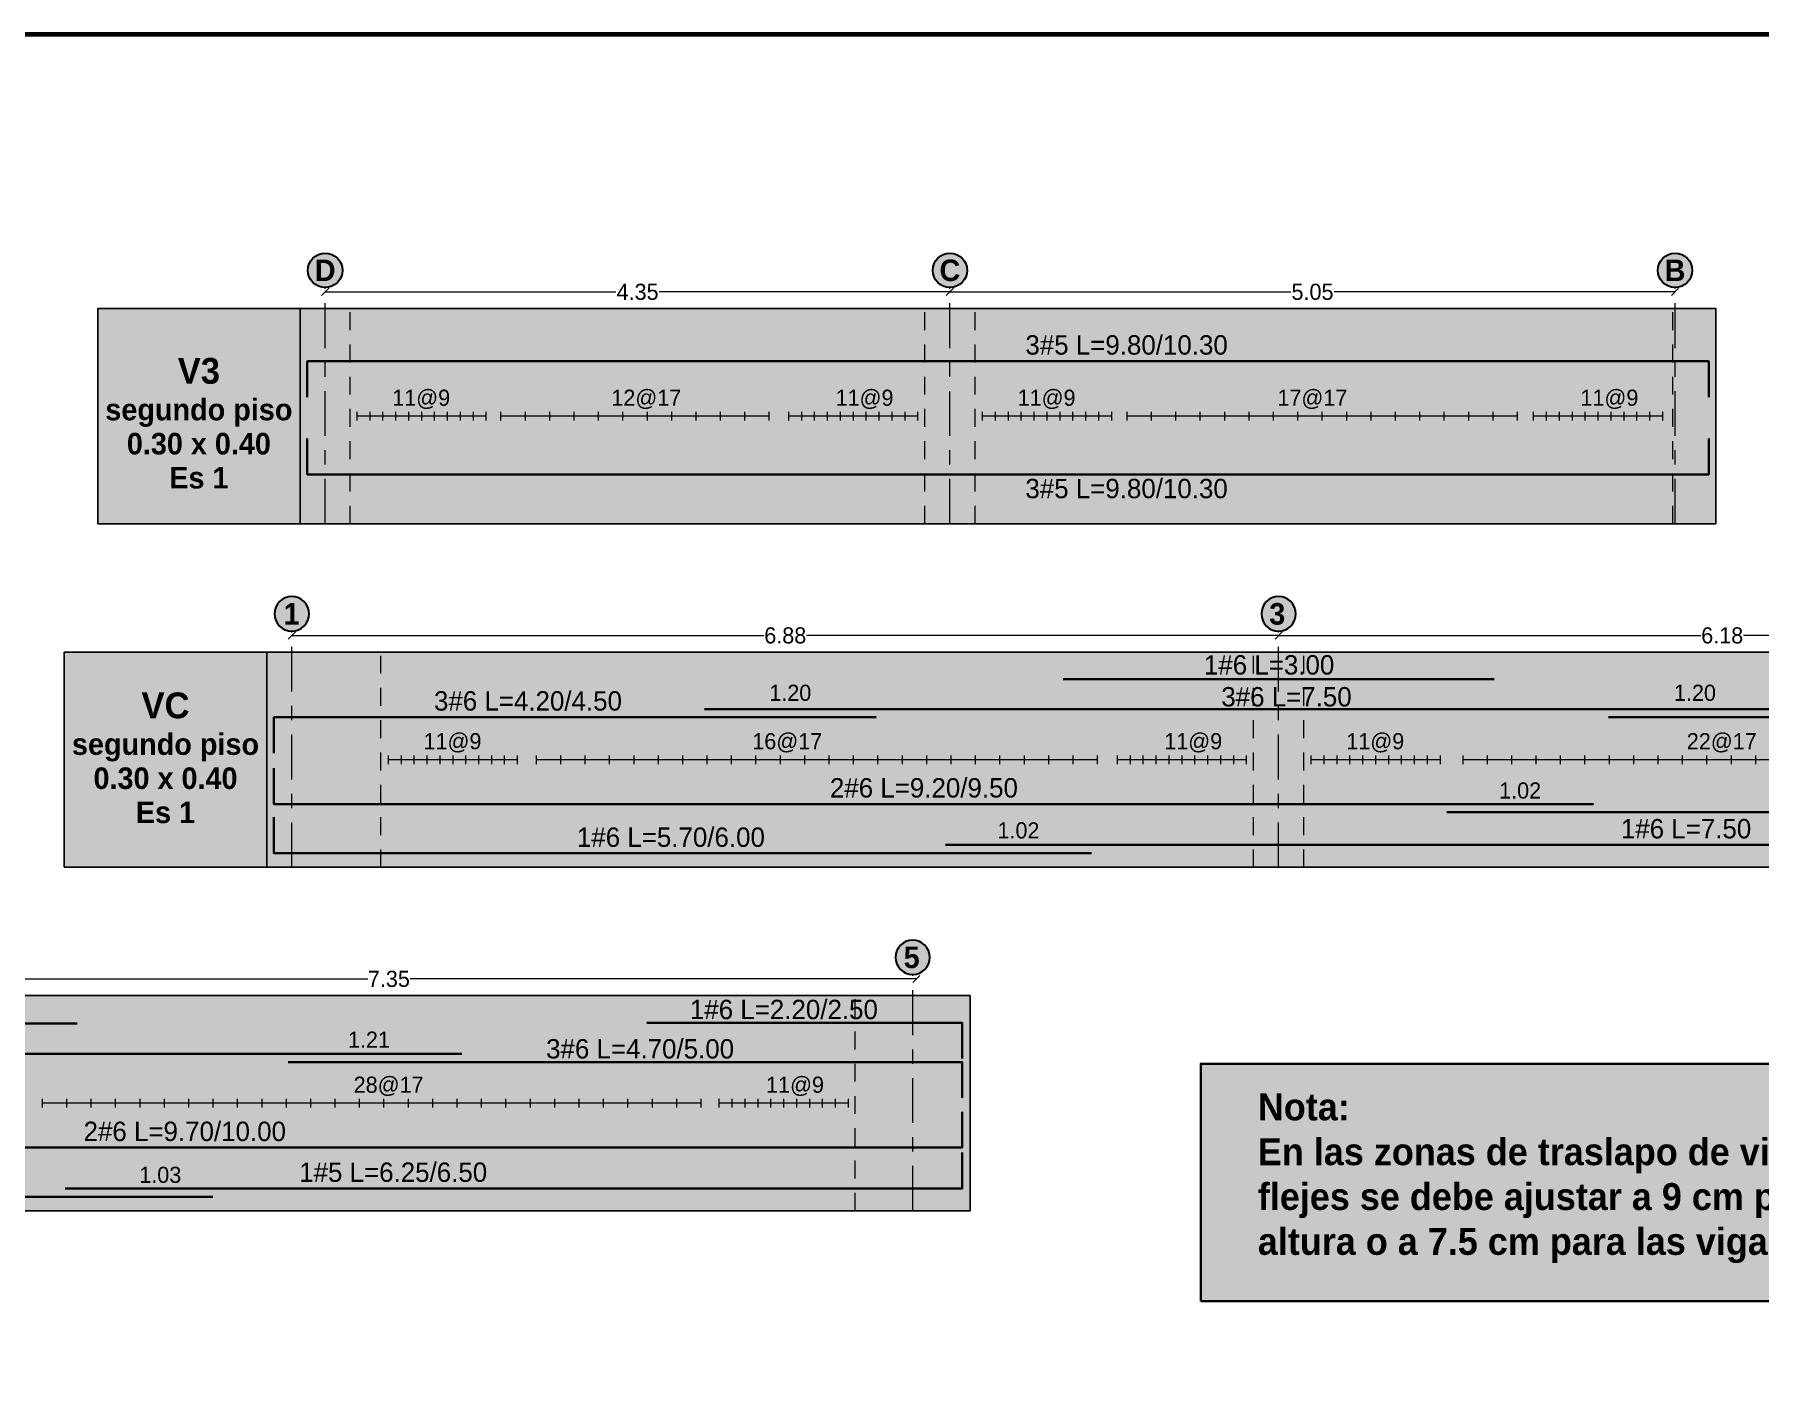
# Model space of a CAD drawing. Header units: metres. Extents: x 187 to 346, y 195 to 238.
# Drawn here: x 319.22 to 331.24, y 221.59 to 230.91 of the extents above; entities that cross this region are included whole.
import ezdxf
from ezdxf.enums import TextEntityAlignment as Align

# ---------------------------------------------------------------- set-up
doc = ezdxf.new("R2010")
doc.units = ezdxf.units.M
doc.linetypes.add('CENTER', pattern=[2, 1.25, -0.25, 0.25, -0.25])
doc.linetypes.add('HIDDEN', pattern=[0.375, 0.25, -0.125])
for name, color, linetype, lineweight, true_color in [('Achu-Sombra 3', 9, 'Continuous', 13, 0xc9c9c9), ('Achu-Sombra 4', 254, 'Continuous', 13, 0xe0e0e0), ('Achu-Sombra 5', 254, 'Continuous', 13, 0xe8e8e8)]:
    doc.layers.add(name, color=color, linetype=linetype, lineweight=lineweight, true_color=true_color)
for name, color, linetype, lineweight in [('Tex-Cuadros', 24, 'Continuous', 35), ('Tex-Tex', 8, 'Continuous', 25), ('¡Despiece-Cotas', 13, 'Continuous', 25), ('¡Despiece-Ejes-Linea', 30, 'CENTER', 9), ('¡Despiece-Estribos', 1, 'Continuous', 13), ('¡Despiece-Nudos', 7, 'HIDDEN', 9), ('¡Despiece-Refuerzo 1', 144, 'Continuous', 35), ('¡Despiece-T-refuerzo', 8, 'Continuous', 25), ('¡Despiece-Título', 7, 'Continuous', 25), ('¡Despiece-Vigas', 8, 'Continuous', 25), ('¡Ejes-Etiqueta', 1, 'Continuous', 30), ('¡Ejes-Linea', 8, 'CENTER', 9), ('¡Ejes-Texto', 7, 'Continuous', 25), ('¡Margen', 152, 'Continuous', 80)]:
    doc.layers.add(name, color=color, linetype=linetype, lineweight=lineweight)
doc.styles.add('Century Gothic', font='GOTHIC.TTF')
doc.styles.add('Century Gothic Gordas', font='GOTHICB.TTF')
doc.styles.add('Cotas', font='GOTHIC.TTF')
doc.dimstyles.new('NINGUNA', dxfattribs={"dimtxt": 0.1125, "dimasz": 0.065, "dimexe": 0.025, "dimexo": 0.075, "dimgap": 0.005, "dimtad": 0, "dimtoh": 1, "dimzin": 4, "dimdsep": 46, "dimtxsty": 'Cotas', "dimblk": 'OBLIQUE', "dimcen": 0, "dimse1": 1, "dimse2": 1, "dimclrd": 256, "dimclre": 256, "dimclrt": 256, "dimadec": 1, "dimazin": 0, "dimtfac": 1.333333, "dimtix": 1, "dimtofl": 0, "dimtmove": 2, "dimatfit": 0, "dimfxl": 1, "dimtolj": 1, "dimtzin": 0, "dimlwd": 9, "dimlwe": 9, "dimarcsym": 0})

# ---------------------------------------------------------------- blocks, each defined once
blk = doc.blocks.new('*U12')
blk.add_solid([(0, 0), (0.525, 0), (0, -2.25), (0.525, -2.25)])
blk = doc.blocks.new('*U27')
blk.add_solid([(0, 0), (6.005, 0), (0, -2.25), (6.005, -2.25)])
blk = doc.blocks.new('*U24')
blk.add_solid([(0, 0), (0.45, 0), (0, -2.25), (0.45, -2.25)])
blk = doc.blocks.new('*U7')
blk.add_solid([(0, 0), (2.115, 0), (0, -2.25), (2.115, -2.25)])
blk = doc.blocks.new('*U28')
blk.add_solid([(0, 0), (7.295, 0), (0, -2.25), (7.295, -2.25)])
blk = doc.blocks.new('Fleje despiece')
at = {"layer": '¡Despiece-Estribos'}
blk.add_line((0, 0.045375), (0, -0.045375), dxfattribs=at)
blk = doc.blocks.new('*U179')
at = {"layer": '¡Despiece-Estribos', "xscale": 0.6666666666666665, "yscale": 0.6666666666666665, "zscale": 0.6666666666666665}
blk.add_blockref('Fleje despiece', (0, 0), dxfattribs=at)
blk = doc.blocks.new('*U180')
at = {"layer": '¡Despiece-Estribos', "color": 0, "linetype": 'ByBlock', "lineweight": -2, "transparency": 16777216}
for p in [(0, 0), (0.09, 0), (0.18, 0), (0.27, 0), (0.36, 0), (0.45, 0), (0.54, 0), (0.63, 0), (0.72, 0), (0.81, 0), (0.9, 0)]:
    blk.add_blockref('*U179', p, dxfattribs=at)
blk = doc.blocks.new('*U181')
at = {"layer": '¡Despiece-Estribos', "xscale": 0.6666666666666665, "yscale": 0.6666666666666665, "zscale": 0.6666666666666665}
blk.add_blockref('Fleje despiece', (0, 0), dxfattribs=at)
blk = doc.blocks.new('*U182')
at = {"layer": '¡Despiece-Estribos', "color": 0, "linetype": 'ByBlock', "lineweight": -2, "transparency": 16777216}
for p in [(0, 0), (0.17, 0), (0.34, 0), (0.51, 0), (0.68, 0), (0.85, 0), (1.02, 0), (1.19, 0), (1.36, 0), (1.53, 0), (1.7, 0), (1.87, 0), (2.04, 0), (2.21, 0), (2.38, 0), (2.55, 0), (2.72, 0)]:
    blk.add_blockref('*U181', p, dxfattribs=at)
blk = doc.blocks.new('_Oblique')
at = {"color": 0, "linetype": 'ByBlock', "lineweight": -2}
blk.add_line((-0.5, -0.5), (0.5, 0.5), dxfattribs=at)
blk = doc.blocks.new('*D429')
at = {"layer": 'Defpoints', "color": 0, "transparency": 16777216}
for p in [(325.6, 229.148), (330.653, 229.148), (330.653, 229.118)]:
    blk.add_point(p, dxfattribs=at)
at = {"layer": '¡Despiece-Cotas', "lineweight": 9, "transparency": 16777216}
for p, q in [((325.6, 229.118), (327.977, 229.118)), ((330.653, 229.118), (328.277, 229.118))]:
    blk.add_line(p, q, dxfattribs=at)
at = {"layer": '¡Despiece-Cotas', "lineweight": 9, "transparency": 16777216, "xscale": 0.05, "yscale": 0.05, "zscale": 0.05, "rotation": 180}
blk.add_blockref('_Oblique', (325.6, 229.118), dxfattribs=at)
at = {"layer": '¡Despiece-Cotas', "lineweight": 9, "transparency": 16777216, "xscale": 0.05, "yscale": 0.05, "zscale": 0.05}
blk.add_blockref('_Oblique', (330.653, 229.118), dxfattribs=at)
at = {"layer": '¡Despiece-Cotas', "transparency": 16777216, "insert": (328.127, 229.118), "char_height": 0.1125, "attachment_point": 5, "style": 'Cotas'}
blk.add_mtext('\\A1;5.05', dxfattribs=at)
blk = doc.blocks.new('Etiqueta Ejes')
at = {"layer": '¡Ejes-Etiqueta', "true_color": 0xe0e0e0}
h = blk.add_hatch(color=254, dxfattribs=at)
h.dxf.hatch_style = 1
edge = h.paths.add_edge_path()
edge.add_arc((0, 0), 0.12, 0, 360)
at = {"layer": '¡Ejes-Etiqueta'}
blk.add_circle((0, 0), 0.12, dxfattribs=at)
blk = doc.blocks.new('*U183')
at = {"layer": '¡Despiece-Estribos', "xscale": 0.6666666666666665, "yscale": 0.6666666666666665, "zscale": 0.6666666666666665}
blk.add_blockref('Fleje despiece', (0, 0), dxfattribs=at)
blk = doc.blocks.new('*U184')
at = {"layer": '¡Despiece-Estribos', "color": 0, "linetype": 'ByBlock', "lineweight": -2, "transparency": 16777216}
for p in [(0, 0), (0.09, 0), (0.18, 0), (0.27, 0), (0.36, 0), (0.45, 0), (0.54, 0), (0.63, 0), (0.72, 0), (0.81, 0), (0.9, 0)]:
    blk.add_blockref('*U183', p, dxfattribs=at)
blk = doc.blocks.new('*U21')
blk.add_solid([(0, 0), (8.741, 0), (0, -2.25), (8.741, -2.25)])
blk = doc.blocks.new('*U13')
blk.add_solid([(0, 0), (9.978, 0), (0, -2.25), (9.978, -2.25)])
blk = doc.blocks.new('*U20')
blk.add_solid([(0, 0), (1.194, 0), (0, -2.25), (1.194, -2.25)])
blk = doc.blocks.new('*D414')
at = {"layer": 'Defpoints', "color": 0, "transparency": 16777216}
for p in [(327.891, 226.754), (334.073, 226.754), (334.073, 226.723)]:
    blk.add_point(p, dxfattribs=at)
at = {"layer": '¡Despiece-Cotas', "lineweight": 9, "transparency": 16777216}
for p, q in [((327.891, 226.723), (330.833, 226.723)), ((334.073, 226.723), (331.131, 226.723))]:
    blk.add_line(p, q, dxfattribs=at)
at = {"layer": '¡Despiece-Cotas', "lineweight": 9, "transparency": 16777216, "xscale": 0.05, "yscale": 0.05, "zscale": 0.05, "rotation": 180}
blk.add_blockref('_Oblique', (327.891, 226.723), dxfattribs=at)
at = {"layer": '¡Despiece-Cotas', "lineweight": 9, "transparency": 16777216, "xscale": 0.05, "yscale": 0.05, "zscale": 0.05}
blk.add_blockref('_Oblique', (334.073, 226.723), dxfattribs=at)
at = {"layer": '¡Despiece-Cotas', "transparency": 16777216, "insert": (330.982, 226.723), "char_height": 0.1125, "attachment_point": 5, "style": 'Cotas'}
blk.add_mtext('\\A1;6.18', dxfattribs=at)
blk = doc.blocks.new('*D415')
at = {"layer": 'Defpoints', "color": 0, "transparency": 16777216}
for p in [(321.015, 226.754), (321.015, 226.723), (327.891, 226.754)]:
    blk.add_point(p, dxfattribs=at)
at = {"layer": '¡Despiece-Cotas', "lineweight": 9, "transparency": 16777216}
for p, q in [((321.015, 226.723), (324.304, 226.723)), ((327.891, 226.723), (324.602, 226.723))]:
    blk.add_line(p, q, dxfattribs=at)
at = {"layer": '¡Despiece-Cotas', "lineweight": 9, "transparency": 16777216, "xscale": 0.05, "yscale": 0.05, "zscale": 0.05, "rotation": 180}
blk.add_blockref('_Oblique', (321.015, 226.723), dxfattribs=at)
at = {"layer": '¡Despiece-Cotas', "lineweight": 9, "transparency": 16777216, "xscale": 0.05, "yscale": 0.05, "zscale": 0.05}
blk.add_blockref('_Oblique', (327.891, 226.723), dxfattribs=at)
at = {"layer": '¡Despiece-Cotas', "transparency": 16777216, "insert": (324.453, 226.723), "char_height": 0.1125, "attachment_point": 5, "style": 'Cotas'}
blk.add_mtext('\\A1;6.88', dxfattribs=at)
blk = doc.blocks.new('*D416')
at = {"layer": 'Defpoints', "color": 0, "transparency": 16777216}
for p in [(323.891, 226.323), (323.891, 226.21), (325.086, 226.154)]:
    blk.add_point(p, dxfattribs=at)
at = {"layer": '¡Despiece-Cotas', "transparency": 16777216, "insert": (324.488, 226.323), "char_height": 0.1125, "attachment_point": 5, "style": 'Cotas'}
blk.add_mtext('\\A1;1.20', dxfattribs=at)
blk = doc.blocks.new('*D418')
at = {"layer": 'Defpoints', "color": 0, "transparency": 16777216}
for p in [(325.569, 225.263), (326.587, 225.364), (326.587, 225.206)]:
    blk.add_point(p, dxfattribs=at)
at = {"layer": '¡Despiece-Cotas', "transparency": 16777216, "insert": (326.078, 225.364), "char_height": 0.1125, "attachment_point": 5, "style": 'Cotas'}
blk.add_mtext('\\A1;1.02', dxfattribs=at)
blk = doc.blocks.new('*D421')
at = {"layer": 'Defpoints', "color": 0, "transparency": 16777216}
for p in [(329.063, 225.642), (330.086, 225.548), (329.063, 225.491)]:
    blk.add_point(p, dxfattribs=at)
at = {"layer": '¡Despiece-Cotas', "transparency": 16777216, "insert": (329.574, 225.642), "char_height": 0.1125, "attachment_point": 5, "style": 'Cotas'}
blk.add_mtext('\\A1;1.02', dxfattribs=at)
blk = doc.blocks.new('*D422')
at = {"layer": 'Defpoints', "color": 0, "transparency": 16777216}
for p in [(331.394, 226.323), (330.189, 226.154), (331.394, 226.21)]:
    blk.add_point(p, dxfattribs=at)
at = {"layer": '¡Despiece-Cotas', "transparency": 16777216, "insert": (330.792, 226.323), "char_height": 0.1125, "attachment_point": 5, "style": 'Cotas'}
blk.add_mtext('\\A1;1.20', dxfattribs=at)
blk = doc.blocks.new('*D425')
at = {"layer": 'Defpoints', "color": 0, "transparency": 16777216}
for p in [(325.6, 229.118), (321.247, 229.002), (325.6, 229.002)]:
    blk.add_point(p, dxfattribs=at)
at = {"layer": '¡Despiece-Cotas', "lineweight": 9, "transparency": 16777216}
for p, q in [((321.247, 229.118), (323.272, 229.118)), ((325.6, 229.118), (323.575, 229.118))]:
    blk.add_line(p, q, dxfattribs=at)
at = {"layer": '¡Despiece-Cotas', "lineweight": 9, "transparency": 16777216, "xscale": 0.05, "yscale": 0.05, "zscale": 0.05, "rotation": 180}
blk.add_blockref('_Oblique', (321.247, 229.118), dxfattribs=at)
at = {"layer": '¡Despiece-Cotas', "lineweight": 9, "transparency": 16777216, "xscale": 0.05, "yscale": 0.05, "zscale": 0.05}
blk.add_blockref('_Oblique', (325.6, 229.118), dxfattribs=at)
at = {"layer": '¡Despiece-Cotas', "transparency": 16777216, "insert": (323.424, 229.118), "char_height": 0.1125, "attachment_point": 5, "style": 'Cotas'}
blk.add_mtext('\\A1;4.35', dxfattribs=at)
blk = doc.blocks.new('*U199')
at = {"layer": '¡Despiece-Estribos', "xscale": 0.6666666666666665, "yscale": 0.6666666666666665, "zscale": 0.6666666666666665}
blk.add_blockref('Fleje despiece', (0, 0), dxfattribs=at)
blk = doc.blocks.new('*U200')
at = {"layer": '¡Despiece-Estribos', "color": 0, "linetype": 'ByBlock', "lineweight": -2, "transparency": 16777216}
for p in [(0, 0), (0.09, 0), (0.18, 0), (0.27, 0), (0.36, 0), (0.45, 0), (0.54, 0), (0.63, 0), (0.72, 0), (0.81, 0), (0.9, 0)]:
    blk.add_blockref('*U199', p, dxfattribs=at)
blk = doc.blocks.new('*U201')
at = {"layer": '¡Despiece-Estribos', "xscale": 0.6666666666666665, "yscale": 0.6666666666666665, "zscale": 0.6666666666666665}
blk.add_blockref('Fleje despiece', (0, 0), dxfattribs=at)
blk = doc.blocks.new('*U202')
at = {"layer": '¡Despiece-Estribos', "color": 0, "linetype": 'ByBlock', "lineweight": -2, "transparency": 16777216}
for p in [(0, 0), (0.09, 0), (0.18, 0), (0.27, 0), (0.36, 0), (0.45, 0), (0.54, 0), (0.63, 0), (0.72, 0), (0.81, 0), (0.9, 0)]:
    blk.add_blockref('*U201', p, dxfattribs=at)
blk = doc.blocks.new('*U191')
at = {"layer": '¡Despiece-Estribos', "xscale": 0.6666666666666665, "yscale": 0.6666666666666665, "zscale": 0.6666666666666665}
blk.add_blockref('Fleje despiece', (0, 0), dxfattribs=at)
blk = doc.blocks.new('*U192')
at = {"layer": '¡Despiece-Estribos', "color": 0, "linetype": 'ByBlock', "lineweight": -2, "transparency": 16777216}
for p in [(0, 0), (0.17, 0), (0.34, 0), (0.51, 0), (0.68, 0), (0.85, 0), (1.02, 0), (1.19, 0), (1.36, 0), (1.53, 0), (1.7, 0), (1.87, 0)]:
    blk.add_blockref('*U191', p, dxfattribs=at)
blk = doc.blocks.new('*U211')
at = {"layer": '¡Despiece-Estribos', "xscale": 0.6666666666666665, "yscale": 0.6666666666666665, "zscale": 0.6666666666666665}
blk.add_blockref('Fleje despiece', (0, 0), dxfattribs=at)
blk = doc.blocks.new('*U212')
at = {"layer": '¡Despiece-Estribos', "color": 0, "linetype": 'ByBlock', "lineweight": -2, "transparency": 16777216}
for p in [(0, 0), (0.09, 0), (0.18, 0), (0.27, 0), (0.36, 0), (0.45, 0), (0.54, 0), (0.63, 0), (0.72, 0), (0.81, 0), (0.9, 0)]:
    blk.add_blockref('*U211', p, dxfattribs=at)
blk = doc.blocks.new('*U213')
at = {"layer": '¡Despiece-Estribos', "xscale": 0.6666666666666665, "yscale": 0.6666666666666665, "zscale": 0.6666666666666665}
blk.add_blockref('Fleje despiece', (0, 0), dxfattribs=at)
blk = doc.blocks.new('*U214')
at = {"layer": '¡Despiece-Estribos', "color": 0, "linetype": 'ByBlock', "lineweight": -2, "transparency": 16777216}
for p in [(0, 0), (0.17, 0), (0.34, 0), (0.51, 0), (0.68, 0), (0.85, 0), (1.02, 0), (1.19, 0), (1.36, 0), (1.53, 0), (1.7, 0), (1.87, 0), (2.04, 0), (2.21, 0), (2.38, 0), (2.55, 0), (2.72, 0), (2.89, 0), (3.06, 0), (3.23, 0), (3.4, 0), (3.57, 0), (3.74, 0), (3.91, 0)]:
    blk.add_blockref('*U213', p, dxfattribs=at)
blk = doc.blocks.new('*U219')
at = {"layer": '¡Despiece-Estribos', "xscale": 0.6666666666666665, "yscale": 0.6666666666666665, "zscale": 0.6666666666666665}
blk.add_blockref('Fleje despiece', (0, 0), dxfattribs=at)
blk = doc.blocks.new('*U220')
at = {"layer": '¡Despiece-Estribos', "color": 0, "linetype": 'ByBlock', "lineweight": -2, "transparency": 16777216}
for p in [(0, 0), (0.09, 0), (0.18, 0), (0.27, 0), (0.36, 0), (0.45, 0), (0.54, 0), (0.63, 0), (0.72, 0), (0.81, 0), (0.9, 0)]:
    blk.add_blockref('*U219', p, dxfattribs=at)
blk = doc.blocks.new('*U221')
at = {"layer": '¡Despiece-Estribos', "xscale": 0.6666666666666665, "yscale": 0.6666666666666665, "zscale": 0.6666666666666665}
blk.add_blockref('Fleje despiece', (0, 0), dxfattribs=at)
blk = doc.blocks.new('*U222')
at = {"layer": '¡Despiece-Estribos', "color": 0, "linetype": 'ByBlock', "lineweight": -2, "transparency": 16777216}
for p in [(0, 0), (0.09, 0), (0.18, 0), (0.27, 0), (0.36, 0), (0.45, 0), (0.54, 0), (0.63, 0), (0.72, 0), (0.81, 0), (0.9, 0)]:
    blk.add_blockref('*U221', p, dxfattribs=at)
blk = doc.blocks.new('*U233')
at = {"layer": '¡Despiece-Estribos', "xscale": 0.6666666666666665, "yscale": 0.6666666666666665, "zscale": 0.6666666666666665}
blk.add_blockref('Fleje despiece', (0, 0), dxfattribs=at)
blk = doc.blocks.new('*U234')
at = {"layer": '¡Despiece-Estribos', "color": 0, "linetype": 'ByBlock', "lineweight": -2, "transparency": 16777216}
for p in [(0, 0), (0.17, 0), (0.34, 0), (0.51, 0), (0.68, 0), (0.85, 0), (1.02, 0), (1.19, 0), (1.36, 0), (1.53, 0), (1.7, 0), (1.87, 0), (2.04, 0), (2.21, 0), (2.38, 0), (2.55, 0), (2.72, 0), (2.89, 0), (3.06, 0), (3.23, 0), (3.4, 0), (3.57, 0)]:
    blk.add_blockref('*U233', p, dxfattribs=at)
blk = doc.blocks.new('*U22')
blk.add_solid([(0, 0), (10.499, 0), (0, -2.25), (10.499, -2.25)])
blk = doc.blocks.new('*U23')
blk.add_solid([(0, 0), (1.2, 0), (0, -2.25), (1.2, -2.25)])
blk = doc.blocks.new('*D362')
at = {"layer": 'Defpoints', "color": 0, "transparency": 16777216}
for p in [(318.017, 224.36), (318.017, 224.329), (325.366, 224.36)]:
    blk.add_point(p, dxfattribs=at)
at = {"layer": '¡Despiece-Cotas', "lineweight": 9, "transparency": 16777216}
for p, q in [((318.017, 224.329), (321.544, 224.329)), ((325.366, 224.329), (321.839, 224.329))]:
    blk.add_line(p, q, dxfattribs=at)
at = {"layer": '¡Despiece-Cotas', "lineweight": 9, "transparency": 16777216, "xscale": 0.05, "yscale": 0.05, "zscale": 0.05, "rotation": 180}
blk.add_blockref('_Oblique', (318.017, 224.329), dxfattribs=at)
at = {"layer": '¡Despiece-Cotas', "lineweight": 9, "transparency": 16777216, "xscale": 0.05, "yscale": 0.05, "zscale": 0.05}
blk.add_blockref('_Oblique', (325.366, 224.329), dxfattribs=at)
at = {"layer": '¡Despiece-Cotas', "transparency": 16777216, "insert": (321.691, 224.329), "char_height": 0.1125, "attachment_point": 5, "style": 'Cotas'}
blk.add_mtext('\\A1;7.35', dxfattribs=at)
blk = doc.blocks.new('*D364')
at = {"layer": 'Defpoints', "color": 0, "transparency": 16777216}
for p in [(320.989, 223.862), (320.989, 223.75), (322.2, 223.807)]:
    blk.add_point(p, dxfattribs=at)
at = {"layer": '¡Despiece-Cotas', "transparency": 16777216, "insert": (321.552, 223.906), "char_height": 0.1125, "attachment_point": 5, "style": 'Cotas'}
blk.add_mtext('\\A1;1.21', dxfattribs=at)
blk = doc.blocks.new('*D366')
at = {"layer": 'Defpoints', "color": 0, "transparency": 16777216}
for p in [(319.435, 222.868), (320.464, 222.868), (320.464, 222.811)]:
    blk.add_point(p, dxfattribs=at)
at = {"layer": '¡Despiece-Cotas', "transparency": 16777216, "insert": (320.098, 222.963), "char_height": 0.1125, "attachment_point": 5, "style": 'Cotas'}
blk.add_mtext('\\A1;1.03', dxfattribs=at)
blk = doc.blocks.new('*U243')
at = {"layer": '¡Despiece-Estribos', "xscale": 0.6666666666666665, "yscale": 0.6666666666666665, "zscale": 0.6666666666666665}
blk.add_blockref('Fleje despiece', (0, 0), dxfattribs=at)
blk = doc.blocks.new('*U244')
at = {"layer": '¡Despiece-Estribos', "color": 0, "linetype": 'ByBlock', "lineweight": -2, "transparency": 16777216}
for p in [(0, 0), (0.09, 0), (0.18, 0), (0.27, 0), (0.36, 0), (0.45, 0), (0.54, 0), (0.63, 0), (0.72, 0), (0.81, 0), (0.9, 0)]:
    blk.add_blockref('*U243', p, dxfattribs=at)
blk = doc.blocks.new('*U253')
at = {"layer": '¡Despiece-Estribos', "xscale": 0.6666666666666665, "yscale": 0.6666666666666665, "zscale": 0.6666666666666665}
blk.add_blockref('Fleje despiece', (0, 0), dxfattribs=at)
blk = doc.blocks.new('*U254')
at = {"layer": '¡Despiece-Estribos', "color": 0, "linetype": 'ByBlock', "lineweight": -2, "transparency": 16777216}
for p in [(0, 0), (0.17, 0), (0.34, 0), (0.51, 0), (0.68, 0), (0.85, 0), (1.02, 0), (1.19, 0), (1.36, 0), (1.53, 0), (1.7, 0), (1.87, 0), (2.04, 0), (2.21, 0), (2.38, 0), (2.55, 0), (2.72, 0), (2.89, 0), (3.06, 0), (3.23, 0), (3.4, 0), (3.57, 0), (3.74, 0), (3.91, 0), (4.08, 0), (4.25, 0), (4.42, 0), (4.59, 0)]:
    blk.add_blockref('*U253', p, dxfattribs=at)

msp = doc.modelspace()

# ---------------------------------------------------------------- linework, layer by layer
at = {"layer": 'Achu-Sombra 5'}
msp.add_solid([(327.3483, 222.0837), (327.3483, 223.7377), (334.7974, 222.0837), (334.7974, 223.7377)], dxfattribs=at)
at = {"layer": 'Tex-Cuadros'}
msp.add_lwpolyline([(327.3483, 222.0837), (327.3483, 223.7377), (334.7974, 223.7377), (334.7974, 222.0837)], close=True, dxfattribs=at)
at = {"layer": '¡Despiece-Ejes-Linea', "ltscale": 0.25}
for p, q in [((321.2471, 227.5018), (321.2471, 229.1484)), ((325.6003, 227.5018), (325.6003, 229.1484)), ((330.6535, 227.5018), (330.6535, 229.1484))]:
    msp.add_line(p, q, dxfattribs=at)
at = {"layer": '¡Despiece-Estribos'}
for p, q in [((322.3672, 228.2518), (321.4672, 228.2518)), ((324.3398, 228.2518), (322.4698, 228.2518)), ((325.3753, 228.2518), (324.4753, 228.2518)), ((326.7253, 228.2518), (325.8253, 228.2518)), ((329.553, 228.2518), (326.833, 228.2518)), ((330.5658, 228.2518), (329.6658, 228.2518)), ((322.5855, 225.8574), (321.6855, 225.8574)), ((326.6268, 225.8574), (322.7168, 225.8574)), ((327.6657, 225.8574), (326.7657, 225.8574)), ((329.0157, 225.8574), (328.1157, 225.8574)), ((332.7435, 225.8574), (329.1735, 225.8574)), ((323.8646, 223.4631), (319.2746, 223.4631)), ((324.8911, 223.4631), (323.9911, 223.4631))]:
    msp.add_line(p, q, dxfattribs=at)
at = {"layer": '¡Despiece-Nudos', "ltscale": 0.5}
for p, q in [((321.4221, 227.5018), (321.4221, 229.0018)), ((325.4253, 227.5018), (325.4253, 229.0018)), ((325.7753, 227.5018), (325.7753, 229.0018)), ((330.6385, 227.5018), (330.6385, 229.0018)), ((321.6355, 225.1074), (321.6355, 226.6074)), ((327.7157, 225.1074), (327.7157, 226.6074)), ((328.0657, 225.1074), (328.0657, 226.6074)), ((324.9411, 222.7131), (324.9411, 224.2131))]:
    msp.add_line(p, q, dxfattribs=at)
at = {"layer": '¡Despiece-Refuerzo 1'}
for p, q in [((326.3892, 226.4177), (329.3923, 226.4177)), ((331.3939, 226.2105), (323.8906, 226.2105)), ((337.6924, 226.1535), (330.1893, 226.1535)), ((329.063, 225.4906), (336.0612, 225.4906)), ((325.5687, 225.2628), (333.0644, 225.2628)), ((316.5153, 224.0187), (319.5184, 224.0187)), ((322.2, 223.8068), (314.2033, 223.8068))]:
    msp.add_line(p, q, dxfattribs=at)
for points in [[(330.8885, 228.3849), (330.8885, 228.6349), (321.1221, 228.6349), (321.1221, 228.3849)], [(330.8885, 228.0964), (330.8885, 227.8464), (321.1221, 227.8464), (321.1221, 228.0964)], [(325.0858, 226.1535), (320.8896, 226.1535), (320.8896, 225.9035)], [(330.0858, 225.5476), (320.8896, 225.5476), (320.8896, 225.7976)], [(326.5875, 225.2058), (320.8896, 225.2058), (320.8896, 225.4558)], [(323.4891, 224.0241), (325.6848, 224.0241), (325.6848, 223.7741)], [(320.9891, 223.7498), (325.6848, 223.7498), (325.6848, 223.4998)], [(315.9835, 223.1532), (325.6848, 223.1532), (325.6848, 223.4032)], [(319.4351, 222.8684), (325.6848, 222.8684), (325.6848, 223.1184)], [(320.4641, 222.8115), (311.7097, 222.8115), (311.7097, 223.0615)]]:
    msp.add_lwpolyline(points, dxfattribs=at)
at = {"layer": '¡Despiece-Vigas'}
for p, q in [((321.0721, 227.5018), (321.0721, 229.0018)), ((321.0721, 227.5018), (321.0721, 229.0018)), ((320.8396, 225.1074), (320.8396, 226.6074))]:
    msp.add_line(p, q, dxfattribs=at)
for points in [[(319.6618, 227.5018), (330.9385, 227.5018), (330.9385, 229.0018), (319.6618, 229.0018)], [(319.4294, 225.1074), (341.7971, 225.1074), (341.7971, 226.6074), (319.4294, 226.6074)], [(310.2495, 222.7131), (325.7411, 222.7131), (325.7411, 224.2131), (310.2495, 224.2131)]]:
    msp.add_lwpolyline(points, close=True, dxfattribs=at)
at = {"layer": '¡Ejes-Linea', "ltscale": 0.25}
for p, q in [((321.0146, 225.1074), (321.0146, 226.754)), ((327.8907, 225.1074), (327.8907, 226.754)), ((325.3411, 222.7131), (325.3411, 224.3596))]:
    msp.add_line(p, q, dxfattribs=at)
at = {"layer": '¡Margen', "flags": 128}
msp.add_lwpolyline([(345.6943, 194.7978), (345.6943, 230.9122), (295.4443, 230.9122), (295.4443, 194.7978)], close=True, dxfattribs=at)

# ---------------------------------------------------------------- block references
at = {"layer": 'Achu-Sombra 3', "yscale": 0.6666666666666665, "zscale": 0.6666666666666665}
for name, p, xscale in [('*U12', (321.4221, 229.0018), -0.6666666666666665), ('*U12', (325.7753, 229.0018), -0.6666666666666665), ('*U24', (330.6385, 229.0018), 0.6666666666666665), ('*U20', (320.8396, 226.6074), 0.6666666666666665), ('*U12', (327.7157, 226.6074), 0.6666666666666665), ('*U23', (324.9411, 224.2131), 0.6666666666666665)]:
    msp.add_blockref(name, p, dxfattribs=dict(at, xscale=xscale))
at = {"layer": 'Achu-Sombra 4', "yscale": 0.6666666666666665, "zscale": 0.6666666666666665}
for name, p, xscale in [('*U27', (321.4221, 229.0018), 0.6666666666666665), ('*U28', (325.7753, 229.0018), 0.6666666666666665), ('*U24', (330.9385, 229.0018), -0.6666666666666665), ('*U13', (327.7157, 226.6074), -0.6666666666666665), ('*U21', (333.8729, 226.6074), -0.6666666666666665), ('*U22', (324.9411, 224.2131), -0.6666666666666665)]:
    msp.add_blockref(name, p, dxfattribs=dict(at, xscale=xscale))
at = {"layer": 'Achu-Sombra 5', "xscale": 0.6666666666666665, "yscale": 0.6666666666666665, "zscale": 0.6666666666666665}
for p in [(319.6618, 229.0018), (319.4294, 226.6074)]:
    msp.add_blockref('*U7', p, dxfattribs=at)
at = {"layer": '¡Despiece-Estribos'}
for name, p in [('*U202', (321.4672, 228.2518)), ('*U192', (322.4698, 228.2518)), ('*U200', (324.4753, 228.2518)), ('*U180', (325.8253, 228.2518)), ('*U182', (326.833, 228.2518)), ('*U184', (329.6658, 228.2518)), ('*U212', (321.6855, 225.8574)), ('*U214', (322.7168, 225.8574)), ('*U220', (326.7657, 225.8574)), ('*U222', (328.1157, 225.8574)), ('*U234', (329.1735, 225.8574)), ('*U254', (319.2746, 223.4631)), ('*U244', (323.9911, 223.4631))]:
    msp.add_blockref(name, p, dxfattribs=at)
at = {"layer": '¡Ejes-Etiqueta'}
for p in [(321.2471, 229.2684), (325.6003, 229.2684), (330.6535, 229.2684)]:
    msp.add_blockref('Etiqueta Ejes', p, dxfattribs=at)
at = {"layer": '¡Ejes-Etiqueta', "xscale": -1}
for p in [(321.0146, 226.874), (327.8907, 226.874), (325.3411, 224.4796)]:
    msp.add_blockref('Etiqueta Ejes', p, dxfattribs=at)

# ---------------------------------------------------------------- texts
at = {"layer": 'Tex-Tex', "insert": (327.7462, 223.5311), "char_height": 0.1875, "attachment_point": 1, "style": 'Century Gothic'}
msp.add_mtext_dynamic_manual_height_columns('{\\fCentury Gothic|b1|i0|c0|p34;Nota: \\PEn las zonas de traslapo de vigas, el espaciamiento entre flejes se debe ajustar a 9 cm para las vigas de 0.40 de altura o a 7.5 cm para las vigas 0.35 de altura.}', width=7.051278, gutter_width=0.625, heights=[1.7603], dxfattribs=at)
at = {"layer": '¡Despiece-Estribos', "style": 'Century Gothic'}
for s, p in [('11@9', (321.916, 228.3242)), ('12@17', (323.4846, 228.3242)), ('11@9', (325.0054, 228.3242)), ('11@9', (326.274, 228.3242)), ('17@17', (328.1264, 228.3242)), ('11@9', (330.1959, 228.3242)), ('11@9', (322.1342, 225.9299)), ('16@17', (324.467, 225.9299)), ('11@9', (327.2958, 225.9299)), ('11@9', (328.5644, 225.9299)), ('22@17', (330.9791, 225.9299)), ('28@17', (321.6891, 223.5355)), ('11@9', (324.5212, 223.5355))]:
    msp.add_text(s, height=0.1125, rotation=0.00299, dxfattribs=at).set_placement(p, align=Align.CENTER)
at = {"layer": '¡Despiece-T-refuerzo', "style": 'Century Gothic'}
for s, rotation, p in [('3#5 L=9.80/10.30', 0.00299, (326.8317, 228.6809)), ('3#5 L=9.80/10.30', 359.99701, (326.8316, 227.6799)), ('1#6 L=3.00', 0.00299, (327.8248, 226.4509)), ('3#6 L=7.50', 359.99701, (327.9459, 226.2285)), ('3#6 L=4.20/4.50', 0.00299, (322.6603, 226.1996)), ('2#6 L=9.20/9.50', 0.00299, (325.4193, 225.5937)), ('1#6 L=5.70/6.00', 359.99701, (323.6564, 225.2498)), ('1#6 L=7.50', 0.00299, (330.7301, 225.3089)), ('1#6 L=2.20/2.50', 359.99701, (324.4435, 224.049)), ('3#6 L=4.70/5.00', 359.99701, (323.4416, 223.7747)), ('2#6 L=9.70/10.00', 359.99701, (320.2687, 223.1993)), ('1#5 L=6.25/6.50', 0.00299, (321.7211, 222.9145))]:
    msp.add_text(s, height=0.135, rotation=rotation, dxfattribs=at).set_placement(p, align=Align.CENTER)
at = {"layer": '¡Despiece-Título', "char_height": 0.3, "attachment_point": 5, "style": 'Century Gothic Gordas'}
for s, insert in [('\\pxsm0.95;{\\H0.6x;V3\\H1.25001x;\\P\\H0.66666x;segundo piso\\P0.30 x 0.40\\P\\ps*;Es 1}', (320.367, 228.2018)), ('\\pxsm0.95;{\\H0.6x;VC\\P\\H0.83334x;segundo piso\\P\\ps*;0.30 x 0.40\\PEs 1}', (320.1345, 225.8697))]:
    msp.add_mtext_dynamic_manual_height_columns(s, width=2.583588, gutter_width=0.625, heights=[0], dxfattribs=dict(at, insert=insert))
at = {"layer": '¡Ejes-Texto', "style": 'Century Gothic Gordas'}
for s, p in [('D', (321.2471, 229.2684)), ('C', (325.6003, 229.2684)), ('B', (330.6535, 229.2684))]:
    msp.add_text(s, height=0.15, dxfattribs=at).set_placement(p, align=Align.MIDDLE_CENTER)
for s, p in [('1', (321.0133, 226.874)), ('3', (327.8815, 226.874)), ('5', (325.334, 224.4796))]:
    msp.add_text(s, height=0.15, rotation=360, dxfattribs=at).set_placement(p, align=Align.MIDDLE_CENTER)

# ---------------------------------------------------------------- dimensions: what is measured, and where the dimension line sits
at = {"layer": '¡Despiece-Cotas'}
for base, p1, p2, override, picture, middle in [((325.6003, 229.1179), (321.2471, 229.0018), (325.6003, 229.0018), {"dimasz": 0.05}, '*D425', (323.4237, 229.1179)), ((330.6535, 229.1179), (325.6003, 229.1484), (330.6535, 229.1484), {"dimtxt": 0.1125, "dimasz": 0.05}, '*D429', (328.1269, 229.1179)), ((334.0729, 226.7235), (327.8907, 226.754), (334.0729, 226.754), {"dimtxt": 0.1125, "dimasz": 0.05}, '*D414', (330.9818, 226.7235)), ((326.5875, 225.3635), (325.5687, 225.2628), (326.5875, 225.2058), {"dimasz": 0.05, "dimsd1": 1, "dimsd2": 1}, '*D418', (326.0781, 225.3635))]:
    dim = msp.add_linear_dim(base=base, p1=p1, p2=p2, dimstyle='NINGUNA', override=override, dxfattribs=at)
    dim.commit()
    dim.dimension.update_dxf_attribs({"geometry": picture, "text_midpoint": middle})
for base, p1, p2, override, picture, middle in [((321.0146, 226.7235), (327.8907, 226.754), (321.0146, 226.754), {"dimtxt": 0.1125, "dimasz": 0.05}, '*D415', (324.4527, 226.7235)), ((323.8906, 226.3226), (325.0858, 226.1535), (323.8906, 226.2105), {"dimasz": 0.05, "dimsd1": 1, "dimsd2": 1}, '*D416', (324.4882, 226.3226)), ((331.3939, 226.3226), (330.1893, 226.1535), (331.3939, 226.2105), {"dimasz": 0.05, "dimsd1": 1, "dimsd2": 1}, '*D422', (330.7916, 226.3226)), ((329.063, 225.6417), (330.0858, 225.5476), (329.063, 225.4906), {"dimasz": 0.05, "dimsd1": 1, "dimsd2": 1}, '*D421', (329.5744, 225.6417)), ((318.0169, 224.3291), (325.3661, 224.3596), (318.0169, 224.3596), {"dimtxt": 0.1125, "dimasz": 0.05}, '*D362', (321.6915, 224.3291))]:
    dim = msp.add_linear_dim(base=base, p1=p1, p2=p2, angle=180, dimstyle='NINGUNA', override=override, dxfattribs=at)
    dim.commit()
    dim.dimension.update_dxf_attribs({"geometry": picture, "text_midpoint": middle})
for base, p1, p2, picture, middle in [((320.9891, 223.8619), (322.2, 223.8068), (320.9891, 223.7498), '*D364', (321.5515, 223.9057)), ((320.4641, 222.8684), (319.4351, 222.8684), (320.4641, 222.8115), '*D366', (320.0976, 222.9634))]:
    dim = msp.add_linear_dim(base=base, p1=p1, p2=p2, angle=180, dimstyle='NINGUNA', override={"dimasz": 0.05, "dimsd1": 1, "dimsd2": 1}, dxfattribs=at)
    dim.commit()
    dim.dimension.update_dxf_attribs({"geometry": picture, "text_midpoint": middle, "dimtype": 160})

doc.saveas('drawing.dxf')
